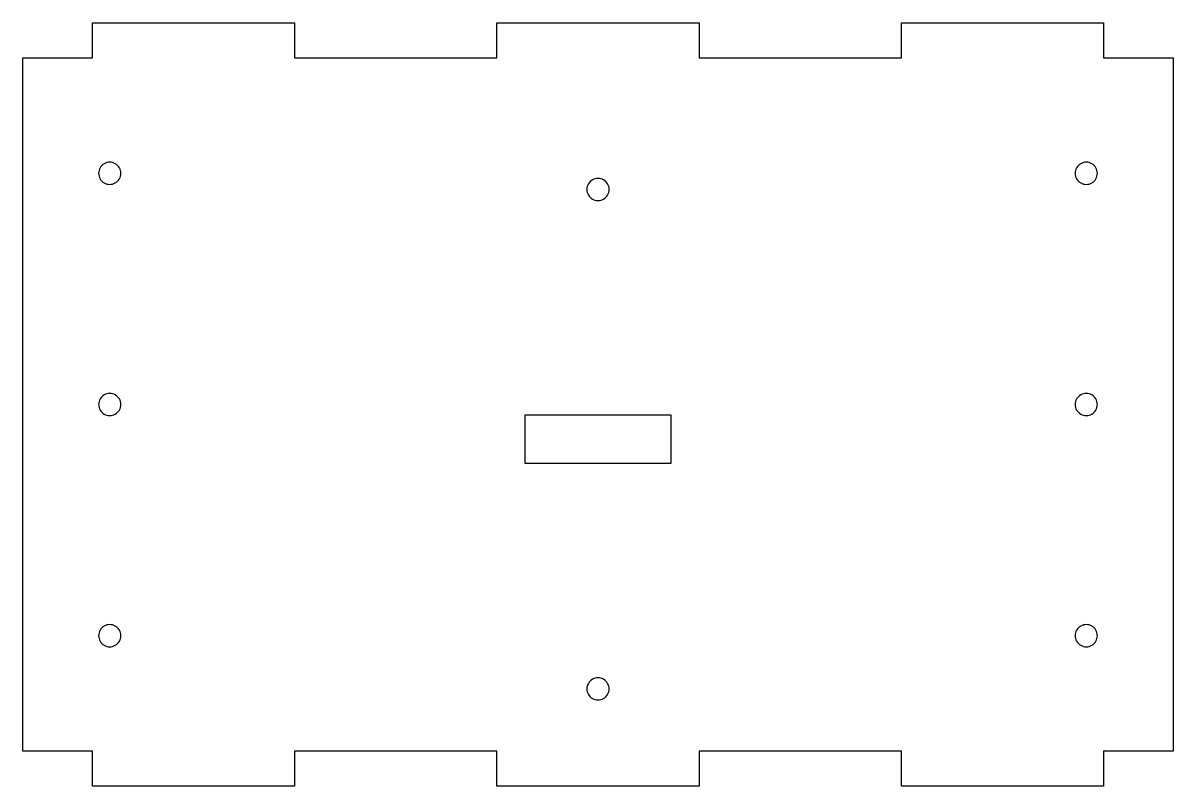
# Model space of a CAD drawing. Extents: x 0 to 470, y 0 to 312.
import ezdxf

# ---------------------------------------------------------------- set-up
doc = ezdxf.new("R2010")
doc.units = 0
doc.layers.get('0').update_dxf_attribs({"linetype": 'CONTINUOUS'})

msp = doc.modelspace()

# ---------------------------------------------------------------- linework, layer by layer
at = {"color": 7}
for points in [[(0, 14.173229), (0, 297.637796), (28.346457, 297.637796), (28.346457, 311.811023), (110.939768, 311.811023), (110.939768, 297.637796), (193.53308, 297.637796), (193.53308, 311.811023), (276.126392, 311.811023), (276.126392, 297.637796), (358.719703, 297.637796), (358.719703, 311.811023), (441.313016, 311.811023), (441.313016, 297.637796), (469.659472, 297.637796), (469.659472, 14.173229), (441.313016, 14.173229), (441.313016, 0), (358.719703, 0), (358.719703, 14.173229), (276.126392, 14.173229), (276.126392, 0), (193.53308, 0), (193.53308, 14.173229), (110.939768, 14.173229), (110.939768, 0), (28.346457, 0), (28.346457, 14.173229), (0, 14.173229)], [(39.968504, 250.393701)], [(438.761834, 250.393701)], [(239.365169, 243.779528)], [(39.968504, 155.905512)], [(438.761834, 155.905512)], [(264.593516, 131.811023), (205.065956, 131.811023), (205.065956, 151.653543), (264.593516, 151.653543), (264.593516, 131.811023)], [(39.968504, 61.417323)], [(438.761834, 61.417323)], [(239.365169, 39.68504)]]:
    msp.add_lwpolyline(points, close=True, dxfattribs=at)
for points in [[(33.165354, 254.321501), (31.762087, 253.511324), (30.897638, 252.014055), (30.897638, 250.393701)], [(37.700787, 254.321501), (36.29752, 255.131678), (34.568622, 255.131678), (33.165354, 254.321501)], [(39.968504, 250.393701), (39.968504, 252.014055), (39.104055, 253.511324), (37.700787, 254.321501)], [(431.958685, 254.321502), (430.555417, 253.511324), (429.690968, 252.014055), (429.690968, 250.393701)], [(436.494118, 254.321502), (435.09085, 255.131679), (433.361953, 255.131679), (431.958685, 254.321502)], [(438.761834, 250.393701), (438.761834, 252.014055), (437.897386, 253.511324), (436.494118, 254.321502)], [(30.897638, 250.393701), (30.897638, 248.773347), (31.762087, 247.276078), (33.165355, 246.465901)], [(37.700788, 246.465901), (39.104055, 247.276078), (39.968504, 248.773347), (39.968504, 250.393701)], [(429.690968, 250.393701), (429.690968, 248.773347), (430.555417, 247.276078), (431.958685, 246.4659)], [(436.494118, 246.4659), (437.897386, 247.276078), (438.761834, 248.773347), (438.761834, 250.393701)], [(33.165355, 246.465901), (34.568622, 245.655724), (36.29752, 245.655724), (37.700788, 246.465901)], [(232.56202, 247.707328), (231.158752, 246.897151), (230.294303, 245.399882), (230.294303, 243.779528)], [(237.097453, 247.707328), (235.694185, 248.517505), (233.965288, 248.517505), (232.56202, 247.707328)], [(239.365169, 243.779528), (239.365169, 245.399882), (238.500721, 246.897151), (237.097453, 247.707328)], [(431.958685, 246.4659), (433.361953, 245.655723), (435.09085, 245.655723), (436.494118, 246.4659)], [(230.294303, 243.779528), (230.294303, 242.159173), (231.158752, 240.661904), (232.56202, 239.851727)], [(232.56202, 239.851727), (233.965288, 239.04155), (235.694185, 239.04155), (237.097453, 239.851727)], [(237.097453, 239.851727), (238.500721, 240.661904), (239.365169, 242.159173), (239.365169, 243.779528)], [(33.165354, 159.833312), (31.762087, 159.023135), (30.897638, 157.525866), (30.897638, 155.905512)], [(37.700787, 159.833312), (36.29752, 160.643489), (34.568622, 160.643489), (33.165354, 159.833312)], [(39.968504, 155.905512), (39.968504, 157.525866), (39.104055, 159.023135), (37.700787, 159.833312)], [(431.958685, 159.833313), (430.555417, 159.023135), (429.690968, 157.525866), (429.690968, 155.905512)], [(436.494118, 159.833313), (435.09085, 160.64349), (433.361953, 160.64349), (431.958685, 159.833313)], [(438.761834, 155.905512), (438.761834, 157.525866), (437.897386, 159.023135), (436.494118, 159.833313)], [(30.897638, 155.905512), (30.897638, 154.285158), (31.762087, 152.787889), (33.165355, 151.977712)], [(37.700788, 151.977712), (39.104055, 152.787889), (39.968504, 154.285158), (39.968504, 155.905512)], [(429.690968, 155.905512), (429.690968, 154.285158), (430.555417, 152.787889), (431.958685, 151.977711)], [(436.494118, 151.977711), (437.897386, 152.787889), (438.761834, 154.285158), (438.761834, 155.905512)], [(33.165355, 151.977712), (34.568622, 151.167535), (36.29752, 151.167535), (37.700788, 151.977712)], [(431.958685, 151.977711), (433.361953, 151.167534), (435.09085, 151.167534), (436.494118, 151.977711)], [(37.700787, 65.345123), (36.29752, 66.1553), (34.568622, 66.1553), (33.165354, 65.345123)], [(436.494118, 65.345124), (435.09085, 66.155301), (433.361953, 66.155301), (431.958685, 65.345124)], [(33.165354, 65.345123), (31.762087, 64.534946), (30.897638, 63.037677), (30.897638, 61.417323)], [(30.897638, 61.417323), (30.897638, 59.796969), (31.762087, 58.2997), (33.165355, 57.489523)], [(39.968504, 61.417323), (39.968504, 63.037677), (39.104055, 64.534946), (37.700787, 65.345123)], [(37.700788, 57.489523), (39.104055, 58.2997), (39.968504, 59.796969), (39.968504, 61.417323)], [(431.958685, 65.345124), (430.555417, 64.534946), (429.690968, 63.037677), (429.690968, 61.417323)], [(429.690968, 61.417323), (429.690968, 59.796969), (430.555417, 58.2997), (431.958685, 57.489522)], [(438.761834, 61.417323), (438.761834, 63.037677), (437.897386, 64.534946), (436.494118, 65.345124)], [(436.494118, 57.489522), (437.897386, 58.2997), (438.761834, 59.796969), (438.761834, 61.417323)], [(33.165355, 57.489523), (34.568622, 56.679346), (36.29752, 56.679346), (37.700788, 57.489523)], [(431.958685, 57.489522), (433.361953, 56.679345), (435.09085, 56.679345), (436.494118, 57.489522)], [(232.56202, 43.61284), (231.158752, 42.802663), (230.294303, 41.305394), (230.294303, 39.68504)], [(237.097453, 43.61284), (235.694185, 44.423017), (233.965288, 44.423017), (232.56202, 43.61284)], [(239.365169, 39.68504), (239.365169, 41.305394), (238.500721, 42.802663), (237.097453, 43.61284)], [(230.294303, 39.68504), (230.294303, 38.064685), (231.158752, 36.567416), (232.56202, 35.757239)], [(237.097453, 35.757239), (238.500721, 36.567416), (239.365169, 38.064685), (239.365169, 39.68504)], [(232.56202, 35.757239), (233.965288, 34.947062), (235.694185, 34.947062), (237.097453, 35.757239)]]:
    msp.add_open_spline(points, degree=3, dxfattribs=at)

doc.saveas('drawing.dxf')
